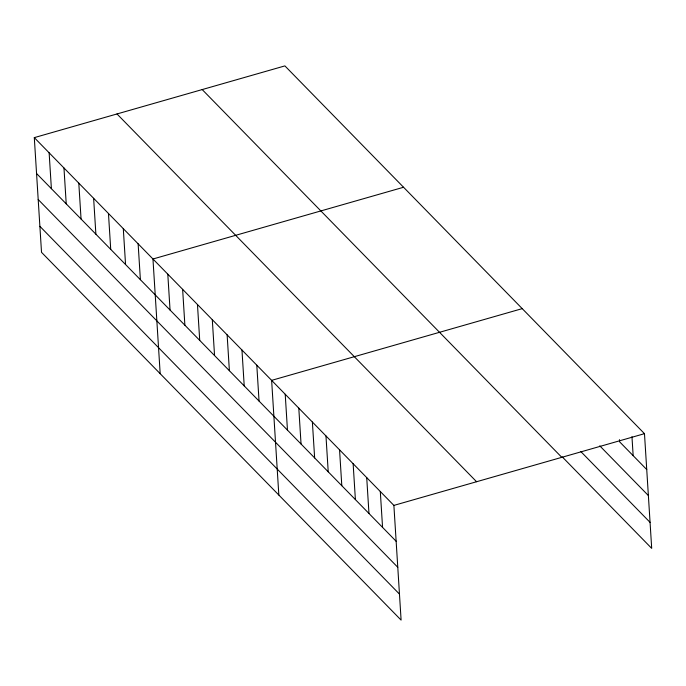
<?xml version="1.0" encoding="UTF-8"?>
<svg xmlns="http://www.w3.org/2000/svg" width="686" height="686" viewBox="0 0 686 686"><rect width="100%" height="100%" fill="white"/><g stroke="black" fill="none" stroke-linecap="round" stroke-linejoin="round"><path stroke-width="1.03" d="M34.3 137.629L393.884 505.402L401.104 620.101L41.52 252.328L34.3 137.629L284.896 65.899L644.48 433.672L651.7 548.371L562.331 456.962M403.557 187.261L152.961 258.999L160.181 373.69M522.226 308.631L271.63 380.361L278.842 495.06M393.884 505.402L644.48 433.672M646.744 469.55L619.569 441.767L619.441 439.649M599.761 445.84L648.381 495.558M580.708 451.431L650.062 522.363M202.199 89.574L561.791 457.339M116.997 113.962L476.581 481.726M36.555 173.507L396.148 541.28M38.193 199.523L397.786 567.288M39.882 226.32L399.466 594.093M631.96 436.665L633.161 455.658M380.301 491.51L382.565 527.388M366.718 477.61L368.974 513.497M353.136 463.719L355.391 499.597M339.553 449.827L341.808 485.705M325.97 435.936L328.225 471.814M312.379 422.044L314.642 457.922M298.796 408.144L301.051 444.022M285.213 394.253L287.468 430.131M256.796 365.192L259.051 401.07M241.961 350.014L244.216 385.901M227.126 334.845L229.39 370.723M212.3 319.676L214.555 355.554M197.465 304.507L199.72 340.385M182.63 289.338L184.886 325.215M167.796 274.168L170.051 310.046M138.135 243.822L140.39 279.708M123.3 228.652L125.555 264.53M108.465 213.483L110.72 249.361M93.63 198.314L95.886 234.192M78.796 183.145L81.059 219.023M63.969 167.976L66.225 203.853M49.135 152.798L51.39 188.684"/></g></svg>
